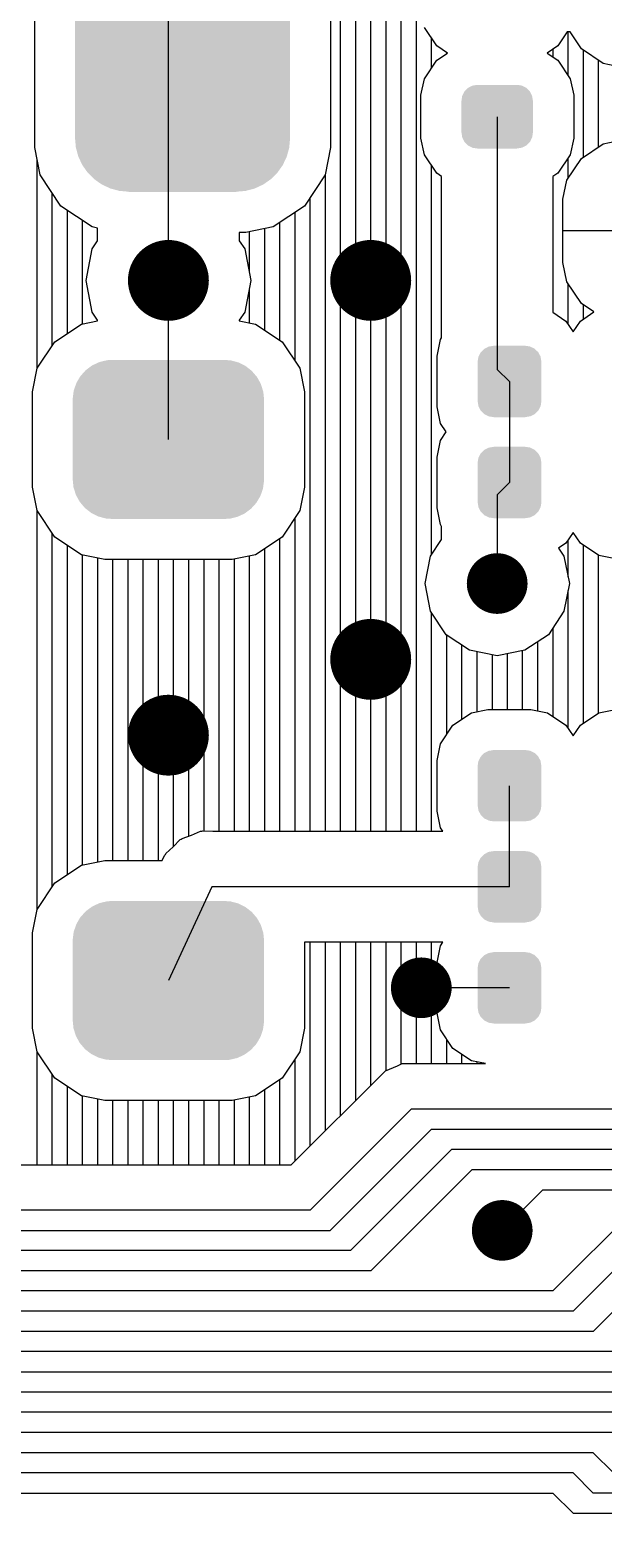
# Model space of a CAD drawing. Extents: x 295 to 953, y 10 to 290.
# Drawn here: x 716.44 to 728.32, y 183.83 to 214.59 of the extents above; entities that cross this region are included whole.
import ezdxf

# ---------------------------------------------------------------- set-up
doc = ezdxf.new("R2010")
doc.units = 0
doc.header["$LTSCALE"] = 5
doc.header["$MEASUREMENT"] = 0
doc.layers.get('0').update_dxf_attribs({"linetype": 'CONTINUOUS', "lineweight": 25})
doc.layers.add('DV-INT-A3_TOP', color=10, linetype='CONTINUOUS')

msp = doc.modelspace()

# ---------------------------------------------------------------- linework, layer by layer
for points, const_width in [([(718.896, 209.393, 1), (719.734, 209.393, 1)], 0.838), ([(723.087, 209.393, 1), (723.925, 209.393, 1)], 0.838), ([(725.811, 203.107, 1), (726.44, 203.107, 1)], 0.629), ([(723.087, 201.535, 1), (723.925, 201.535, 1)], 0.838), ([(718.896, 199.963, 1), (719.734, 199.963, 1)], 0.838), ([(724.239, 194.725, 1), (724.868, 194.725, 1)], 0.629), ([(725.916, 189.695, 1), (726.544, 189.695, 1)], 0.629)]:
    msp.add_lwpolyline(points, format="xyb", close=True, dxfattribs=dict(const_width=const_width))
for points in [[(717.381, 212.344), (717.381, 222.159), (721.836, 212.344), (721.836, 222.159)], [(725.386, 213.119), (725.399, 213.212), (726.865, 213.119), (726.85, 213.212)], [(725.399, 213.212), (725.404, 213.222), (726.85, 213.212), (726.848, 213.222)], [(725.404, 213.222), (725.444, 213.306), (726.848, 213.222), (726.805, 213.306)], [(725.444, 213.306), (725.453, 213.315), (726.805, 213.306), (726.8, 213.315)], [(725.453, 213.315), (725.517, 213.382), (726.8, 213.315), (726.732, 213.382)], [(725.517, 213.382), (725.529, 213.388), (726.732, 213.382), (726.725, 213.388)], [(725.529, 213.388), (725.609, 213.431), (726.725, 213.388), (726.638, 213.431)], [(725.609, 213.431), (725.629, 213.434), (726.638, 213.431), (726.631, 213.434)], [(725.629, 213.434), (725.713, 213.448), (726.631, 213.434), (726.538, 213.448)], [(725.384, 212.457), (725.384, 213.119), (726.867, 212.457), (726.867, 213.119)], [(717.381, 212.341), (717.381, 212.344), (721.836, 212.341), (721.836, 212.344)], [(717.398, 212.149), (717.381, 212.341), (721.818, 212.149), (721.836, 212.341)], [(725.401, 212.364), (725.386, 212.457), (726.852, 212.364), (726.865, 212.457)], [(725.402, 212.353), (725.401, 212.364), (726.847, 212.353), (726.852, 212.364)], [(725.446, 212.269), (725.402, 212.353), (726.807, 212.269), (726.847, 212.353)], [(717.4, 212.144), (717.398, 212.149), (721.818, 212.144), (721.818, 212.149)], [(717.448, 211.963), (717.4, 212.144), (721.768, 211.963), (721.818, 212.144)], [(725.451, 212.26), (725.446, 212.269), (726.798, 212.26), (726.807, 212.269)], [(725.519, 212.194), (725.451, 212.26), (726.734, 212.194), (726.798, 212.26)], [(725.526, 212.187), (725.519, 212.194), (726.722, 212.187), (726.734, 212.194)], [(725.613, 212.145), (725.526, 212.187), (726.641, 212.145), (726.722, 212.187)], [(725.62, 212.142), (725.613, 212.145), (726.621, 212.142), (726.641, 212.145)], [(725.713, 212.128), (725.62, 212.142), (726.538, 212.128), (726.621, 212.142)], [(717.451, 211.958), (717.448, 211.963), (721.766, 211.958), (721.768, 211.963)], [(717.53, 211.788), (717.451, 211.958), (721.686, 211.788), (721.766, 211.958)], [(717.533, 211.783), (717.53, 211.788), (721.684, 211.783), (721.686, 211.788)], [(717.641, 211.63), (717.533, 211.783), (721.575, 211.63), (721.684, 211.783)], [(717.645, 211.626), (717.641, 211.63), (721.572, 211.626), (721.575, 211.63)], [(717.777, 211.493), (717.645, 211.626), (721.439, 211.493), (721.572, 211.626)], [(717.782, 211.49), (717.777, 211.493), (721.435, 211.49), (721.439, 211.493)], [(717.935, 211.382), (717.782, 211.49), (721.281, 211.382), (721.435, 211.49)], [(717.941, 211.38), (717.935, 211.382), (721.277, 211.38), (721.281, 211.382)], [(718.11, 211.3), (717.941, 211.38), (721.106, 211.3), (721.277, 211.38)], [(718.117, 211.298), (718.11, 211.3), (721.102, 211.298), (721.106, 211.3)], [(718.296, 211.25), (718.117, 211.298), (720.919, 211.25), (721.102, 211.298)], [(718.307, 211.249), (718.296, 211.25), (720.915, 211.249), (720.919, 211.25)], [(718.494, 211.232), (718.307, 211.249), (720.723, 211.232), (720.915, 211.249)], [(718.494, 211.229), (718.494, 211.232), (720.723, 211.229), (720.723, 211.232)], [(725.79, 207.906), (725.854, 207.972), (726.974, 207.906), (726.906, 207.972)], [(725.854, 207.972), (725.867, 207.978), (726.906, 207.972), (726.899, 207.978)], [(725.867, 207.978), (725.947, 208.02), (726.899, 207.978), (726.812, 208.02)], [(725.947, 208.02), (725.968, 208.023), (726.812, 208.02), (726.804, 208.023)], [(725.968, 208.023), (726.05, 208.037), (726.804, 208.023), (726.712, 208.037)], [(726.05, 208.037), (726.05, 208.039), (726.712, 208.037), (726.712, 208.039)], [(717.738, 207.631), (717.871, 207.693), (720.887, 207.631), (720.763, 207.693)], [(717.871, 207.693), (717.889, 207.701), (720.763, 207.693), (720.733, 207.701)], [(717.889, 207.701), (718.036, 207.736), (720.733, 207.701), (720.603, 207.736)], [(718.036, 207.736), (718.051, 207.739), (720.603, 207.736), (720.544, 207.739)], [(718.051, 207.739), (718.217, 207.744), (720.544, 207.739), (720.46, 207.744)], [(720.413, 207.744), (720.437, 207.745), (720.46, 207.744), (720.437, 207.745)], [(725.721, 207.71), (725.735, 207.802), (727.041, 207.71), (727.025, 207.802)], [(725.721, 207.708), (725.721, 207.71), (727.041, 207.708), (727.041, 207.71)], [(725.721, 206.887), (725.721, 207.708), (727.041, 206.887), (727.041, 207.708)], [(725.735, 207.802), (725.74, 207.814), (727.025, 207.802), (727.024, 207.814)], [(725.74, 207.814), (725.781, 207.897), (727.024, 207.814), (726.979, 207.897)], [(725.781, 207.897), (725.79, 207.906), (726.979, 207.897), (726.974, 207.906)], [(717.409, 207.266), (717.481, 207.39), (721.219, 207.266), (721.151, 207.39)], [(717.481, 207.39), (717.493, 207.409), (721.151, 207.39), (721.134, 207.409)], [(717.493, 207.409), (717.59, 207.516), (721.134, 207.409), (721.043, 207.516)], [(717.59, 207.516), (717.604, 207.533), (721.043, 207.516), (721.022, 207.533)], [(717.604, 207.533), (717.721, 207.619), (721.022, 207.533), (720.912, 207.619)], [(717.721, 207.619), (717.738, 207.631), (720.912, 207.619), (720.887, 207.631)], [(717.333, 206.945), (717.351, 207.086), (721.295, 206.945), (721.281, 207.086)], [(717.351, 207.086), (717.355, 207.109), (721.281, 207.086), (721.273, 207.109)], [(717.355, 207.109), (717.401, 207.244), (721.273, 207.109), (721.231, 207.244)], [(717.401, 207.244), (717.409, 207.266), (721.231, 207.244), (721.219, 207.266)], [(717.333, 206.92), (717.333, 206.945), (721.297, 206.92), (721.295, 206.945)], [(717.335, 206.862), (717.333, 206.92), (721.295, 206.862), (721.297, 206.92)], [(717.335, 205.328), (717.335, 206.862), (721.295, 205.328), (721.295, 206.862)], [(725.721, 206.885), (725.721, 206.887), (727.041, 206.885), (727.041, 206.887)], [(725.737, 206.793), (725.721, 206.885), (727.027, 206.793), (727.041, 206.885)], [(725.738, 206.782), (725.737, 206.793), (727.022, 206.782), (727.027, 206.793)], [(725.782, 206.698), (725.738, 206.782), (726.981, 206.698), (727.022, 206.782)], [(725.787, 206.689), (725.782, 206.698), (726.972, 206.689), (726.981, 206.698)], [(725.856, 206.623), (725.787, 206.689), (726.908, 206.623), (726.972, 206.689)], [(725.863, 206.617), (725.856, 206.623), (726.895, 206.617), (726.908, 206.623)], [(725.95, 206.575), (725.863, 206.617), (726.815, 206.575), (726.895, 206.617)], [(725.958, 206.572), (725.95, 206.575), (726.794, 206.572), (726.815, 206.575)], [(726.05, 206.559), (725.958, 206.572), (726.712, 206.559), (726.794, 206.572)], [(726.05, 206.556), (726.05, 206.559), (726.712, 206.556), (726.712, 206.559)], [(725.79, 205.811), (725.854, 205.876), (726.974, 205.811), (726.906, 205.876)], [(725.854, 205.876), (725.867, 205.883), (726.906, 205.876), (726.899, 205.883)], [(725.867, 205.883), (725.947, 205.924), (726.899, 205.883), (726.812, 205.924)], [(725.947, 205.924), (725.968, 205.928), (726.812, 205.924), (726.804, 205.928)], [(725.968, 205.928), (726.05, 205.941), (726.804, 205.928), (726.712, 205.941)], [(726.05, 205.941), (726.05, 205.944), (726.712, 205.941), (726.712, 205.944)], [(725.721, 205.615), (725.735, 205.707), (727.041, 205.615), (727.025, 205.707)], [(725.721, 205.613), (725.721, 205.615), (727.041, 205.613), (727.041, 205.615)], [(725.721, 204.791), (725.721, 205.613), (727.041, 204.791), (727.041, 205.613)], [(725.735, 205.707), (725.74, 205.718), (727.025, 205.707), (727.024, 205.718)], [(725.74, 205.718), (725.781, 205.801), (727.024, 205.718), (726.979, 205.801)], [(725.781, 205.801), (725.79, 205.811), (726.979, 205.801), (726.974, 205.811)], [(717.333, 205.269), (717.335, 205.328), (721.297, 205.269), (721.295, 205.328)], [(717.335, 205.245), (717.333, 205.269), (721.297, 205.245), (721.297, 205.269)], [(717.349, 205.104), (717.335, 205.245), (721.278, 205.104), (721.297, 205.245)], [(717.357, 205.08), (717.349, 205.104), (721.275, 205.08), (721.278, 205.104)], [(717.399, 204.945), (717.357, 205.08), (721.229, 204.945), (721.275, 205.08)], [(717.411, 204.923), (717.399, 204.945), (721.221, 204.923), (721.229, 204.945)], [(717.479, 204.8), (717.411, 204.923), (721.148, 204.8), (721.221, 204.923)], [(717.496, 204.78), (717.479, 204.8), (721.137, 204.78), (721.148, 204.8)], [(717.587, 204.673), (717.496, 204.78), (721.04, 204.673), (721.137, 204.78)], [(717.608, 204.657), (717.587, 204.673), (721.025, 204.657), (721.04, 204.673)], [(717.718, 204.571), (717.608, 204.657), (720.909, 204.571), (721.025, 204.657)], [(725.721, 204.789), (725.721, 204.791), (727.041, 204.789), (727.041, 204.791)], [(725.737, 204.697), (725.721, 204.789), (727.027, 204.697), (727.041, 204.789)], [(725.738, 204.686), (725.737, 204.697), (727.022, 204.686), (727.027, 204.697)], [(725.782, 204.603), (725.738, 204.686), (726.981, 204.603), (727.022, 204.686)], [(725.787, 204.594), (725.782, 204.603), (726.972, 204.594), (726.981, 204.603)], [(725.856, 204.528), (725.787, 204.594), (726.908, 204.528), (726.972, 204.594)], [(717.743, 204.558), (717.718, 204.571), (720.892, 204.558), (720.909, 204.571)], [(717.866, 204.497), (717.743, 204.558), (720.758, 204.497), (720.892, 204.558)], [(717.897, 204.489), (717.866, 204.497), (720.741, 204.489), (720.758, 204.497)], [(718.027, 204.454), (717.897, 204.489), (720.594, 204.454), (720.741, 204.489)], [(718.086, 204.451), (718.027, 204.454), (720.579, 204.451), (720.594, 204.454)], [(718.17, 204.446), (718.086, 204.451), (720.413, 204.446), (720.579, 204.451)], [(718.193, 204.444), (718.17, 204.446), (718.193, 204.444), (718.217, 204.446)], [(725.863, 204.521), (725.856, 204.528), (726.895, 204.521), (726.908, 204.528)], [(725.95, 204.48), (725.863, 204.521), (726.815, 204.48), (726.895, 204.521)], [(725.958, 204.476), (725.95, 204.48), (726.794, 204.476), (726.815, 204.48)], [(726.05, 204.463), (725.958, 204.476), (726.712, 204.463), (726.794, 204.476)], [(726.05, 204.46), (726.05, 204.463), (726.712, 204.46), (726.712, 204.463)], [(725.721, 199.328), (725.735, 199.42), (727.041, 199.328), (727.025, 199.42)], [(725.735, 199.42), (725.74, 199.432), (727.025, 199.42), (727.024, 199.432)], [(725.74, 199.432), (725.781, 199.515), (727.024, 199.432), (726.979, 199.515)], [(725.781, 199.515), (725.79, 199.524), (726.979, 199.515), (726.974, 199.524)], [(725.79, 199.524), (725.854, 199.59), (726.974, 199.524), (726.906, 199.59)], [(725.854, 199.59), (725.867, 199.596), (726.906, 199.59), (726.899, 199.596)], [(725.867, 199.596), (725.947, 199.638), (726.899, 199.596), (726.812, 199.638)], [(725.947, 199.638), (725.968, 199.641), (726.812, 199.638), (726.804, 199.641)], [(725.968, 199.641), (726.05, 199.655), (726.804, 199.641), (726.712, 199.655)], [(726.05, 199.655), (726.05, 199.657), (726.712, 199.655), (726.712, 199.657)], [(725.721, 199.326), (725.721, 199.328), (727.041, 199.326), (727.041, 199.328)], [(725.721, 198.505), (725.721, 199.326), (727.041, 198.505), (727.041, 199.326)], [(725.721, 198.503), (725.721, 198.505), (727.041, 198.503), (727.041, 198.505)], [(725.737, 198.411), (725.721, 198.503), (727.027, 198.411), (727.041, 198.503)], [(725.738, 198.4), (725.737, 198.411), (727.022, 198.4), (727.027, 198.411)], [(725.782, 198.316), (725.738, 198.4), (726.981, 198.316), (727.022, 198.4)], [(725.787, 198.307), (725.782, 198.316), (726.972, 198.307), (726.981, 198.316)], [(725.856, 198.241), (725.787, 198.307), (726.908, 198.241), (726.972, 198.307)], [(725.863, 198.235), (725.856, 198.241), (726.895, 198.235), (726.908, 198.241)], [(725.95, 198.193), (725.863, 198.235), (726.815, 198.193), (726.895, 198.235)], [(725.958, 198.19), (725.95, 198.193), (726.794, 198.19), (726.815, 198.193)], [(726.05, 198.177), (725.958, 198.19), (726.712, 198.177), (726.794, 198.19)], [(726.05, 198.174), (726.05, 198.177), (726.712, 198.174), (726.712, 198.177)], [(725.867, 197.501), (725.947, 197.542), (726.899, 197.501), (726.812, 197.542)], [(725.947, 197.542), (725.968, 197.546), (726.812, 197.542), (726.804, 197.546)], [(725.968, 197.546), (726.05, 197.559), (726.804, 197.546), (726.712, 197.559)], [(726.05, 197.559), (726.05, 197.562), (726.712, 197.559), (726.712, 197.562)], [(725.721, 197.233), (725.735, 197.325), (727.041, 197.233), (727.025, 197.325)], [(725.721, 197.231), (725.721, 197.233), (727.041, 197.231), (727.041, 197.233)], [(725.721, 196.409), (725.721, 197.231), (727.041, 196.409), (727.041, 197.231)], [(725.735, 197.325), (725.74, 197.336), (727.025, 197.325), (727.024, 197.336)], [(725.74, 197.336), (725.781, 197.419), (727.024, 197.336), (726.979, 197.419)], [(725.781, 197.419), (725.79, 197.429), (726.979, 197.419), (726.974, 197.429)], [(725.79, 197.429), (725.854, 197.494), (726.974, 197.429), (726.906, 197.494)], [(725.854, 197.494), (725.867, 197.501), (726.906, 197.494), (726.899, 197.501)], [(717.493, 196.19), (717.59, 196.297), (721.134, 196.19), (721.043, 196.297)], [(717.59, 196.297), (717.604, 196.313), (721.043, 196.297), (721.022, 196.313)], [(717.604, 196.313), (717.721, 196.399), (721.022, 196.313), (720.912, 196.399)], [(717.721, 196.399), (717.738, 196.412), (720.912, 196.399), (720.887, 196.412)], [(717.738, 196.412), (717.871, 196.473), (720.887, 196.412), (720.763, 196.473)], [(717.871, 196.473), (717.889, 196.482), (720.763, 196.473), (720.733, 196.482)], [(717.889, 196.482), (718.036, 196.516), (720.733, 196.482), (720.603, 196.516)], [(718.036, 196.516), (718.051, 196.52), (720.603, 196.516), (720.544, 196.52)], [(718.051, 196.52), (718.217, 196.525), (720.544, 196.52), (720.46, 196.525)], [(720.413, 196.525), (720.437, 196.526), (720.46, 196.525), (720.437, 196.526)], [(725.721, 196.407), (725.721, 196.409), (727.041, 196.407), (727.041, 196.409)], [(725.737, 196.315), (725.721, 196.407), (727.027, 196.315), (727.041, 196.407)], [(725.738, 196.304), (725.737, 196.315), (727.022, 196.304), (727.027, 196.315)], [(725.782, 196.221), (725.738, 196.304), (726.981, 196.221), (727.022, 196.304)], [(717.355, 195.89), (717.401, 196.025), (721.273, 195.89), (721.231, 196.025)], [(717.401, 196.025), (717.409, 196.047), (721.231, 196.025), (721.219, 196.047)], [(717.409, 196.047), (717.481, 196.171), (721.219, 196.047), (721.151, 196.171)], [(717.481, 196.171), (717.493, 196.19), (721.151, 196.171), (721.134, 196.19)], [(725.787, 196.212), (725.782, 196.221), (726.972, 196.212), (726.981, 196.221)], [(725.856, 196.146), (725.787, 196.212), (726.908, 196.146), (726.972, 196.212)], [(725.863, 196.139), (725.856, 196.146), (726.895, 196.139), (726.908, 196.146)], [(725.95, 196.098), (725.863, 196.139), (726.815, 196.098), (726.895, 196.139)], [(725.958, 196.094), (725.95, 196.098), (726.794, 196.094), (726.815, 196.098)], [(726.05, 196.081), (725.958, 196.094), (726.712, 196.081), (726.794, 196.094)], [(726.05, 196.078), (726.05, 196.081), (726.712, 196.078), (726.712, 196.081)], [(717.333, 195.725), (717.351, 195.866), (721.295, 195.725), (721.281, 195.866)], [(717.333, 195.701), (717.333, 195.725), (721.297, 195.701), (721.295, 195.725)], [(717.335, 195.643), (717.333, 195.701), (721.295, 195.643), (721.297, 195.701)], [(717.351, 195.866), (717.355, 195.89), (721.281, 195.866), (721.273, 195.89)], [(717.335, 195.642), (717.335, 195.643), (721.295, 195.642), (721.295, 195.643)], [(717.335, 194.109), (717.335, 195.642), (721.295, 194.109), (721.295, 195.642)], [(725.79, 195.333), (725.854, 195.399), (726.974, 195.333), (726.906, 195.399)], [(725.854, 195.399), (725.867, 195.405), (726.906, 195.399), (726.899, 195.405)], [(725.867, 195.405), (725.947, 195.447), (726.899, 195.405), (726.812, 195.447)], [(725.947, 195.447), (725.968, 195.45), (726.812, 195.447), (726.804, 195.45)], [(725.968, 195.45), (726.05, 195.464), (726.804, 195.45), (726.712, 195.464)], [(726.05, 195.464), (726.05, 195.466), (726.712, 195.464), (726.712, 195.466)], [(725.721, 195.137), (725.735, 195.229), (727.041, 195.137), (727.025, 195.229)], [(725.721, 195.135), (725.721, 195.137), (727.041, 195.135), (727.041, 195.137)], [(725.721, 194.314), (725.721, 195.135), (727.041, 194.314), (727.041, 195.135)], [(725.735, 195.229), (725.74, 195.241), (727.025, 195.229), (727.024, 195.241)], [(725.74, 195.241), (725.781, 195.324), (727.024, 195.241), (726.979, 195.324)], [(725.781, 195.324), (725.79, 195.333), (726.979, 195.324), (726.974, 195.333)], [(725.721, 194.312), (725.721, 194.314), (727.041, 194.312), (727.041, 194.314)], [(725.737, 194.22), (725.721, 194.312), (727.027, 194.22), (727.041, 194.312)], [(725.738, 194.209), (725.737, 194.22), (727.022, 194.209), (727.027, 194.22)], [(725.782, 194.125), (725.738, 194.209), (726.981, 194.125), (727.022, 194.209)], [(725.787, 194.116), (725.782, 194.125), (726.972, 194.116), (726.981, 194.125)], [(717.333, 194.05), (717.335, 194.108), (721.297, 194.05), (721.295, 194.108)], [(717.335, 194.026), (717.333, 194.05), (721.297, 194.026), (721.297, 194.05)], [(717.335, 194.108), (717.335, 194.109), (721.295, 194.108), (721.295, 194.109)], [(717.349, 193.884), (717.335, 194.026), (721.278, 193.884), (721.297, 194.026)], [(717.357, 193.861), (717.349, 193.884), (721.275, 193.861), (721.278, 193.884)], [(717.399, 193.726), (717.357, 193.861), (721.229, 193.726), (721.275, 193.861)], [(725.856, 194.05), (725.787, 194.116), (726.908, 194.05), (726.972, 194.116)], [(725.863, 194.044), (725.856, 194.05), (726.895, 194.044), (726.908, 194.05)], [(725.95, 194.002), (725.863, 194.044), (726.815, 194.002), (726.895, 194.044)], [(725.958, 193.999), (725.95, 194.002), (726.794, 193.999), (726.815, 194.002)], [(726.05, 193.986), (725.958, 193.999), (726.712, 193.986), (726.794, 193.999)], [(726.05, 193.983), (726.05, 193.986), (726.712, 193.983), (726.712, 193.986)], [(717.411, 193.704), (717.399, 193.726), (721.221, 193.704), (721.229, 193.726)], [(717.479, 193.58), (717.411, 193.704), (721.148, 193.58), (721.221, 193.704)], [(717.496, 193.561), (717.479, 193.58), (721.137, 193.561), (721.148, 193.58)], [(717.587, 193.454), (717.496, 193.561), (721.04, 193.454), (721.137, 193.561)], [(717.608, 193.437), (717.587, 193.454), (721.025, 193.437), (721.04, 193.454)], [(717.718, 193.352), (717.608, 193.437), (720.909, 193.352), (721.025, 193.437)], [(717.743, 193.339), (717.718, 193.352), (720.892, 193.339), (720.909, 193.352)], [(717.866, 193.277), (717.743, 193.339), (720.758, 193.277), (720.892, 193.339)], [(717.897, 193.269), (717.866, 193.277), (720.741, 193.269), (720.758, 193.277)], [(718.027, 193.235), (717.897, 193.269), (720.594, 193.235), (720.741, 193.269)], [(718.086, 193.231), (718.027, 193.235), (720.579, 193.231), (720.594, 193.235)], [(718.17, 193.226), (718.086, 193.231), (720.413, 193.226), (720.579, 193.231)], [(718.193, 193.225), (718.17, 193.226), (718.193, 193.225), (718.217, 193.226)]]:
    msp.add_solid(points)
at = {"layer": 'DV-INT-A3_TOP', "color": 7}
for p, q in [((722.881, 197.973), (722.881, 225.449)), ((723.196, 197.973), (723.196, 225.449)), ((723.51, 197.973), (723.51, 225.449)), ((723.824, 197.973), (723.824, 225.449)), ((724.139, 197.973), (724.139, 225.449)), ((724.453, 197.973), (724.453, 225.449)), ((716.545, 212.147), (716.545, 222.352)), ((722.676, 222.352), (722.676, 212.147)), ((719.315, 209.393), (719.315, 216.958)), ((724.872, 214.255), (724.617, 214.64)), ((727.575, 214.544), (727.383, 214.255)), ((727.634, 214.544), (727.575, 214.544)), ((727.596, 213.639), (727.596, 214.544)), ((727.869, 214.192), (727.634, 214.544)), ((724.767, 213.798), (724.767, 214.414)), ((725.094, 214.108), (724.872, 214.255)), ((727.383, 214.255), (727.16, 214.108)), ((727.282, 214.028), (727.282, 214.183)), ((728.321, 213.89), (727.869, 214.192)), ((727.911, 211.95), (727.911, 214.167)), ((724.617, 213.571), (724.872, 213.957)), ((724.872, 213.957), (725.094, 214.108)), ((725.082, 214.095), (725.082, 214.116)), ((727.16, 214.108), (727.383, 213.957)), ((727.383, 213.957), (727.638, 213.571)), ((728.225, 212.159), (728.225, 213.957)), ((728.715, 213.81), (728.321, 213.89)), ((724.545, 213.232), (724.617, 213.571)), ((727.638, 213.571), (727.71, 213.232)), ((724.545, 212.339), (724.545, 213.232)), ((727.71, 213.232), (727.71, 212.339)), ((726.125, 212.788), (726.125, 207.549)), ((724.617, 212), (724.545, 212.339)), ((727.71, 212.339), (727.638, 212)), ((728.321, 212.226), (728.715, 212.306)), ((716.658, 211.581), (716.545, 212.147)), ((722.676, 212.147), (722.563, 211.581)), ((724.872, 211.614), (724.617, 212)), ((727.638, 212), (727.383, 211.614)), ((727.869, 211.924), (728.321, 212.226)), ((716.595, 207.557), (716.595, 211.903)), ((724.767, 203.706), (724.767, 211.774)), ((727.567, 211.472), (727.869, 211.924)), ((727.596, 211.514), (727.596, 211.933)), ((717.09, 210.931), (716.658, 211.581)), ((722.563, 211.581), (722.131, 210.931)), ((722.567, 197.973), (722.567, 211.593)), ((724.973, 211.547), (724.872, 211.614)), ((724.973, 208.203), (724.973, 211.547)), ((727.383, 211.614), (727.278, 211.547)), ((727.278, 211.547), (727.278, 208.731)), ((727.282, 208.731), (727.282, 211.547)), ((727.487, 211.078), (727.567, 211.472)), ((716.909, 208.035), (716.909, 211.204)), ((722.253, 197.973), (722.253, 211.111)), ((727.487, 209.762), (727.487, 211.078)), ((717.735, 210.504), (717.09, 210.931)), ((717.224, 208.291), (717.224, 210.843)), ((722.131, 210.931), (721.486, 210.504)), ((721.939, 207.721), (721.939, 210.801)), ((717.538, 208.492), (717.538, 210.634)), ((717.848, 210.479), (717.735, 210.504)), ((717.848, 210.215), (717.848, 210.479)), ((721.486, 210.504), (720.916, 210.386)), ((721.31, 208.362), (721.31, 210.466)), ((721.624, 208.153), (721.624, 210.592)), ((717.739, 210.047), (717.848, 210.215)), ((720.916, 210.386), (720.782, 210.386)), ((720.782, 210.386), (720.782, 210.215)), ((720.782, 210.215), (720.895, 210.047)), ((720.996, 209.557), (720.996, 210.403)), ((729.583, 210.42), (727.487, 210.42)), ((717.609, 209.393), (717.739, 210.047)), ((720.895, 210.047), (721.025, 209.393)), ((727.567, 209.364), (727.487, 209.762)), ((717.739, 208.735), (717.609, 209.393)), ((719.315, 206.095), (719.315, 209.393)), ((721.025, 209.393), (720.895, 208.735)), ((720.996, 208.513), (720.996, 209.225)), ((727.869, 208.911), (727.567, 209.364)), ((727.596, 208.488), (727.596, 209.326)), ((728.129, 208.739), (727.869, 208.911)), ((717.848, 208.567), (717.739, 208.735)), ((720.895, 208.735), (720.782, 208.567)), ((727.278, 208.731), (727.55, 208.551)), ((727.848, 208.551), (728.129, 208.739)), ((727.911, 208.593), (727.911, 208.886)), ((716.964, 208.119), (717.513, 208.488)), ((717.513, 208.488), (717.848, 208.555)), ((717.848, 208.555), (717.848, 208.567)), ((720.782, 208.567), (720.782, 208.555)), ((720.782, 208.555), (721.121, 208.488)), ((721.121, 208.488), (721.67, 208.119)), ((727.55, 208.551), (727.697, 208.329)), ((727.697, 208.329), (727.848, 208.551)), ((716.595, 207.57), (716.964, 208.119)), ((721.67, 208.119), (722.039, 207.57)), ((724.881, 207.821), (724.948, 208.165)), ((724.948, 208.165), (724.973, 208.203)), ((724.881, 206.77), (724.881, 207.821)), ((716.499, 207.084), (716.595, 207.57)), ((722.039, 207.57), (722.135, 207.084)), ((726.125, 207.549), (726.381, 207.298)), ((716.499, 205.106), (716.499, 207.084)), ((722.135, 207.084), (722.135, 205.106)), ((726.381, 207.298), (726.381, 205.202)), ((724.948, 206.426), (724.881, 206.77)), ((725.069, 206.25), (724.948, 206.426)), ((724.948, 206.07), (725.069, 206.25)), ((724.881, 205.726), (724.948, 206.07)), ((724.881, 204.674), (724.881, 205.726)), ((726.381, 205.202), (726.125, 204.946)), ((716.595, 204.62), (716.499, 205.106)), ((722.135, 205.106), (722.039, 204.62)), ((726.125, 204.946), (726.125, 203.107)), ((716.595, 196.338), (716.595, 204.632)), ((716.964, 204.071), (716.595, 204.62)), ((722.039, 204.62), (721.67, 204.071)), ((724.948, 204.33), (724.881, 204.674)), ((721.939, 197.973), (721.939, 204.469)), ((724.973, 204.293), (724.948, 204.33)), ((724.973, 204.02), (724.973, 204.293)), ((716.909, 196.816), (716.909, 204.154)), ((717.513, 203.702), (716.964, 204.071)), ((721.67, 204.071), (721.121, 203.702)), ((721.624, 197.973), (721.624, 204.037)), ((724.746, 203.677), (724.973, 204.02)), ((727.697, 204.167), (727.55, 203.945)), ((727.596, 203.249), (727.596, 204.008)), ((727.848, 203.945), (727.697, 204.167)), ((717.224, 197.072), (717.224, 203.899)), ((717.999, 203.605), (717.513, 203.702)), ((717.538, 197.273), (717.538, 203.698)), ((721.121, 203.702), (720.635, 203.605)), ((720.996, 197.973), (720.996, 203.677)), ((721.31, 197.973), (721.31, 203.827)), ((724.633, 203.107), (724.746, 203.677)), ((727.55, 203.945), (727.399, 203.844)), ((727.399, 203.844), (727.508, 203.677)), ((727.508, 203.677), (727.622, 203.107)), ((728.233, 203.689), (727.848, 203.945)), ((727.911, 200.211), (727.911, 203.903)), ((728.225, 200.42), (728.225, 203.693)), ((728.573, 203.618), (728.233, 203.689)), ((717.852, 197.336), (717.852, 203.635)), ((720.635, 203.605), (717.999, 203.605)), ((718.167, 197.365), (718.167, 203.605)), ((718.481, 197.365), (718.481, 203.605)), ((718.795, 197.365), (718.795, 203.605)), ((719.11, 197.365), (719.11, 203.605)), ((719.424, 197.658), (719.424, 203.605)), ((719.738, 197.872), (719.738, 203.605)), ((720.053, 197.977), (720.053, 203.605)), ((720.367, 197.973), (720.367, 203.605)), ((720.681, 197.973), (720.681, 203.614)), ((724.746, 202.532), (724.633, 203.107)), ((727.622, 203.107), (727.508, 202.532)), ((727.596, 200.106), (727.596, 202.96)), ((725.069, 202.046), (724.746, 202.532)), ((724.767, 197.973), (724.767, 202.503)), ((727.508, 202.532), (727.186, 202.046)), ((727.282, 200.349), (727.282, 202.189)), ((725.555, 201.724), (725.069, 202.046)), ((725.082, 199.976), (725.082, 202.042)), ((725.396, 200.294), (725.396, 201.828)), ((727.186, 202.046), (726.699, 201.724)), ((726.968, 200.466), (726.968, 201.9)), ((726.125, 201.61), (725.555, 201.724)), ((725.71, 200.449), (725.71, 201.694)), ((726.025, 200.496), (726.025, 201.631)), ((726.699, 201.724), (726.125, 201.61)), ((726.339, 200.496), (726.339, 201.652)), ((726.653, 200.496), (726.653, 201.715)), ((725.207, 200.169), (725.593, 200.424)), ((725.593, 200.424), (725.933, 200.496)), ((725.933, 200.496), (726.825, 200.496)), ((726.825, 200.496), (727.165, 200.424)), ((727.165, 200.424), (727.55, 200.169)), ((727.848, 200.169), (728.233, 200.424)), ((728.233, 200.424), (728.573, 200.496)), ((724.948, 199.783), (725.207, 200.169)), ((727.55, 200.169), (727.697, 199.947)), ((727.697, 199.947), (727.848, 200.169)), ((724.881, 199.439), (724.948, 199.783)), ((724.881, 198.388), (724.881, 199.439)), ((726.381, 196.82), (726.381, 198.916)), ((724.948, 198.044), (724.881, 198.388)), ((719.579, 197.805), (719.6, 197.822)), ((719.6, 197.822), (719.793, 197.893)), ((719.793, 197.893), (719.981, 197.973)), ((719.981, 197.973), (720.006, 197.973)), ((720.006, 197.973), (720.027, 197.977)), ((720.027, 197.977), (720.233, 197.973)), ((720.233, 197.973), (724.998, 197.973)), ((724.998, 197.973), (724.948, 198.044)), ((719.252, 197.486), (719.26, 197.507)), ((719.26, 197.507), (719.411, 197.65)), ((719.411, 197.65), (719.558, 197.797)), ((719.558, 197.797), (719.579, 197.805)), ((716.964, 196.9), (717.513, 197.269)), ((717.513, 197.269), (717.999, 197.365)), ((717.999, 197.365), (719.189, 197.365)), ((719.189, 197.365), (719.235, 197.47)), ((719.235, 197.47), (719.252, 197.486)), ((716.595, 196.351), (716.964, 196.9)), ((720.212, 196.82), (719.315, 194.875)), ((726.381, 196.82), (720.212, 196.82)), ((716.499, 195.865), (716.595, 196.351)), ((716.499, 193.886), (716.499, 195.865)), ((724.998, 195.668), (722.135, 195.668)), ((722.135, 195.668), (722.135, 193.886)), ((722.253, 191.447), (722.253, 195.668)), ((722.567, 191.762), (722.567, 195.668)), ((722.881, 192.076), (722.881, 195.668)), ((723.196, 192.39), (723.196, 195.668)), ((723.51, 192.705), (723.51, 195.668)), ((723.824, 193.01), (723.824, 195.668)), ((724.139, 193.14), (724.139, 195.668)), ((724.453, 193.153), (724.453, 195.668)), ((724.767, 193.153), (724.767, 195.668)), ((724.948, 195.592), (724.998, 195.668)), ((724.881, 195.248), (724.948, 195.592)), ((724.881, 194.197), (724.881, 195.248)), ((726.381, 194.725), (724.554, 194.725)), ((726.171, 194.725), (724.881, 194.725)), ((724.948, 193.853), (724.881, 194.197)), ((716.595, 193.4), (716.499, 193.886)), ((722.135, 193.886), (722.039, 193.4)), ((725.207, 193.467), (724.948, 193.853)), ((725.082, 193.153), (725.082, 193.66)), ((716.595, 191.057), (716.595, 193.413)), ((716.964, 192.851), (716.595, 193.4)), ((722.039, 193.4), (721.67, 192.851)), ((721.939, 191.133), (721.939, 193.249)), ((725.593, 193.212), (725.207, 193.467)), ((725.396, 193.153), (725.396, 193.342)), ((725.886, 193.153), (725.593, 193.212)), ((716.909, 191.057), (716.909, 192.935)), ((721.859, 191.057), (723.812, 193.006)), ((723.812, 193.006), (724.059, 193.107)), ((724.059, 193.107), (724.16, 193.153)), ((724.16, 193.153), (725.886, 193.153)), ((725.71, 193.153), (725.71, 193.186)), ((717.513, 192.482), (716.964, 192.851)), ((717.224, 191.057), (717.224, 192.679)), ((721.67, 192.851), (721.121, 192.482)), ((721.31, 191.057), (721.31, 192.608)), ((721.624, 191.057), (721.624, 192.818)), ((717.999, 192.386), (717.513, 192.482)), ((717.538, 191.057), (717.538, 192.478)), ((717.852, 191.057), (717.852, 192.415)), ((720.635, 192.386), (717.999, 192.386)), ((718.167, 191.057), (718.167, 192.386)), ((718.481, 191.057), (718.481, 192.386)), ((718.795, 191.057), (718.795, 192.386)), ((719.11, 191.057), (719.11, 192.386)), ((719.424, 191.057), (719.424, 192.386)), ((719.738, 191.057), (719.738, 192.386)), ((720.053, 191.057), (720.053, 192.386)), ((720.367, 191.057), (720.367, 192.386)), ((721.121, 192.482), (720.635, 192.386)), ((720.681, 191.057), (720.681, 192.394)), ((720.996, 191.057), (720.996, 192.457)), ((724.344, 192.21), (722.249, 190.114)), ((735.241, 192.21), (724.344, 192.21)), ((722.668, 189.695), (724.763, 191.791)), ((724.763, 191.791), (734.822, 191.791)), ((725.182, 191.372), (723.087, 189.276)), ((734.403, 191.372), (725.182, 191.372)), ((675.703, 191.057), (721.859, 191.057)), ((725.601, 190.953), (723.506, 188.857)), ((733.983, 190.953), (725.601, 190.953)), ((726.23, 189.695), (727.068, 190.534)), ((727.068, 190.534), (733.564, 190.534)), ((722.249, 190.114), (675.309, 190.114)), ((728.954, 190.114), (727.278, 188.438)), ((673.633, 189.695), (722.668, 189.695)), ((729.373, 189.695), (727.697, 188.019)), ((723.087, 189.276), (671.957, 189.276)), ((729.792, 189.276), (728.116, 187.6)), ((723.506, 188.857), (671.747, 188.857)), ((727.278, 188.438), (671.538, 188.438)), ((727.697, 188.019), (671.328, 188.019)), ((728.116, 187.6), (671.118, 187.6)), ((728.535, 187.181), (670.909, 187.181)), ((670.699, 186.762), (729.792, 186.762)), ((729.373, 186.343), (670.49, 186.343)), ((728.954, 185.923), (670.28, 185.923)), ((728.535, 185.504), (668.604, 185.504)), ((728.116, 185.085), (647.649, 185.085)), ((728.535, 184.666), (728.116, 185.085)), ((727.697, 184.666), (647.23, 184.666)), ((728.116, 184.247), (727.697, 184.666)), ((646.811, 184.247), (727.278, 184.247)), ((727.278, 184.247), (727.697, 183.828)), ((770.864, 184.247), (728.116, 184.247)), ((727.697, 183.828), (770.655, 183.828))]:
    msp.add_line(p, q, dxfattribs=at)

doc.saveas('drawing.dxf')
